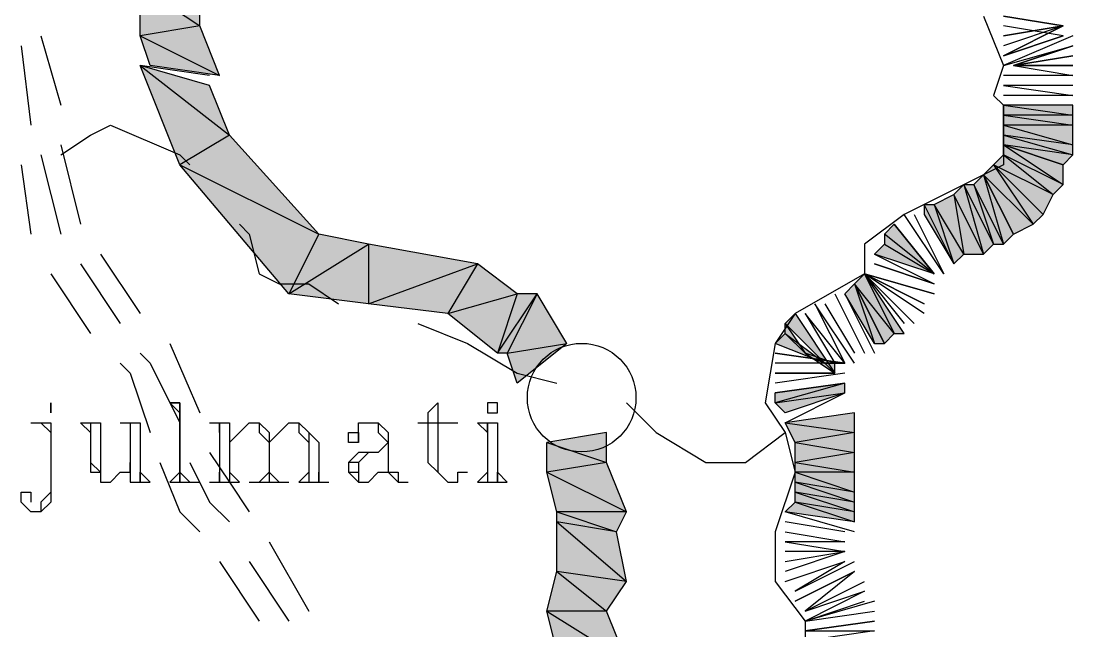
# Model space of a CAD drawing. Header units: millimetres. Extents: x 658 to 813, y 806 to 883.
# Drawn here: x 789.2443 to 789.5665, y 863.3631 to 863.55 of the extents above; entities that cross this region are included whole.
import ezdxf

# ---------------------------------------------------------------- set-up
doc = ezdxf.new("R2010")
doc.units = ezdxf.units.MM
doc.header["$LTSCALE"] = 0.1
doc.linetypes.add('atContinuous2', pattern=[0])
for name, color, linetype in [('BATKAB', 7, 'Continuous'), ('JL-ARTERI', 7, 'Continuous'), ('PANTAI', 7, 'Continuous'), ('pantai1', 7, 'Continuous'), ('RENC-JL-TOL', 7, 'Continuous'), ('SYMBOL', 7, 'Continuous'), ('TEXT', 8, 'Continuous'), ('zat_Mask_solid', 7, 'Continuous')]:
    doc.layers.add(name, color=color, linetype=linetype)

msp = doc.modelspace()

# ---------------------------------------------------------------- hatches: boundary and pattern name
at = {"layer": 'JL-ARTERI'}
h = msp.add_hatch(color=7, dxfattribs=at)
h.paths.add_polyline_path([(789.29898, 863.54852), (789.28074, 863.54548), (789.30506, 863.53332)])
h.paths.add_polyline_path([(789.28074, 863.54548), (789.30506, 863.53332), (789.28378, 863.53636)], flags=17)
h = msp.add_hatch(color=7, dxfattribs=at)
h.paths.add_polyline_path([(789.30202, 863.53028), (789.28074, 863.53636), (789.3081, 863.51508)], flags=17)
h.paths.add_polyline_path([(789.28074, 863.53636), (789.3081, 863.51508), (789.2929, 863.50596)])
h = msp.add_hatch(color=7, dxfattribs=at)
h.paths.add_polyline_path([(789.39626, 863.46644), (789.39018, 863.44819), (789.40234, 863.46644)], flags=16)
h.paths.add_polyline_path([(789.39018, 863.44819), (789.40234, 863.46644), (789.39322, 863.44819)])
for points in [[(789.42362, 863.42387), (789.40538, 863.42083), (789.42362, 863.41475)], [(789.40538, 863.42083), (789.42362, 863.41475), (789.40538, 863.41171)]]:
    msp.add_hatch(color=7, dxfattribs=at).paths.add_polyline_path(points)
h = msp.add_hatch(color=7, dxfattribs=at)
h.paths.add_polyline_path([(789.42362, 863.41475), (789.40538, 863.41171), (789.4297, 863.39955)])
h.paths.add_polyline_path([(789.40538, 863.41171), (789.4297, 863.39955), (789.40842, 863.39955)], flags=17)
h = msp.add_hatch(color=7, dxfattribs=at)
h.paths.add_polyline_path([(789.4297, 863.39955), (789.40842, 863.39955), (789.42666, 863.39347)])
h.paths.add_polyline_path([(789.40842, 863.39955), (789.42666, 863.39347), (789.40842, 863.39651)], flags=17)
h = msp.add_hatch(color=7, dxfattribs=at)
h.paths.add_polyline_path([(789.42666, 863.39347), (789.40842, 863.39651), (789.4297, 863.37827)], flags=17)
h.paths.add_polyline_path([(789.40842, 863.39651), (789.4297, 863.37827), (789.40842, 863.38131)], flags=17)
h = msp.add_hatch(color=7, dxfattribs=at)
h.paths.add_polyline_path([(789.42362, 863.36915), (789.40538, 863.36915), (789.4297, 863.35395)], flags=17)
h.paths.add_polyline_path([(789.40538, 863.36915), (789.4297, 863.35395), (789.40842, 863.35699)], flags=17)
at = {"layer": 'pantai1'}
h = msp.add_hatch(color=7, dxfattribs=at)
h.paths.add_polyline_path([(789.5665, 863.5242), (789.54522, 863.5242), (789.5665, 863.52116)], flags=17)
h.paths.add_polyline_path([(789.54522, 863.5242), (789.5665, 863.52116), (789.54522, 863.52116)], flags=17)
h = msp.add_hatch(color=7, dxfattribs=at)
h.paths.add_polyline_path([(789.5665, 863.52116), (789.54522, 863.52116), (789.5665, 863.51812)], flags=17)
h.paths.add_polyline_path([(789.54522, 863.52116), (789.5665, 863.51812), (789.54522, 863.51812)], flags=17)
h = msp.add_hatch(color=7, dxfattribs=at)
h.paths.add_polyline_path([(789.5665, 863.51812), (789.54522, 863.51812), (789.5665, 863.51204)], flags=17)
h.paths.add_polyline_path([(789.54522, 863.51812), (789.5665, 863.51204), (789.54522, 863.51508)], flags=17)
h = msp.add_hatch(color=7, dxfattribs=at)
h.paths.add_polyline_path([(789.5665, 863.51204), (789.54522, 863.51508), (789.5665, 863.509)], flags=17)
h.paths.add_polyline_path([(789.54522, 863.51508), (789.5665, 863.509), (789.54522, 863.51204)], flags=17)
h = msp.add_hatch(color=7, dxfattribs=at)
h.paths.add_polyline_path([(789.56346, 863.50596), (789.54522, 863.51204), (789.56346, 863.49988)], flags=17)
h.paths.add_polyline_path([(789.54522, 863.51204), (789.56346, 863.49988), (789.54522, 863.509)], flags=17)
for points in [[(789.54218, 863.50596), (789.55434, 863.48772), (789.53914, 863.50292)], [(789.55738, 863.49076), (789.54218, 863.50596), (789.55434, 863.48772)], [(789.55434, 863.48772), (789.53914, 863.50292), (789.54826, 863.48468)], [(789.54826, 863.48468), (789.53914, 863.50292), (789.54522, 863.48164)], [(789.5057, 863.4786), (789.50874, 863.48164), (789.52394, 863.47252)], [(789.50266, 863.47252), (789.51178, 863.45427), (789.49962, 863.46948)], [(789.51482, 863.45427), (789.50266, 863.47252), (789.51178, 863.45427)], [(789.51178, 863.45427), (789.49962, 863.46948), (789.50874, 863.45123)], [(789.49354, 863.44211), (789.47834, 863.45731), (789.48138, 863.46035)], [(789.4905, 863.44515), (789.4753, 863.45123), (789.47834, 863.45427)], [(789.49658, 863.43907), (789.4753, 863.43299), (789.4753, 863.43603)], [(789.49962, 863.42995), (789.47834, 863.42691), (789.49962, 863.42387)], [(789.47834, 863.42691), (789.49962, 863.42387), (789.48138, 863.42083)], [(789.49962, 863.42387), (789.48138, 863.42083), (789.49962, 863.41779)], [(789.48138, 863.42083), (789.49962, 863.41779), (789.48138, 863.41475)]]:
    msp.add_hatch(color=7, dxfattribs=at).paths.add_polyline_path(points)
h = msp.add_hatch(color=7, dxfattribs=at)
h.paths.add_polyline_path([(789.53914, 863.50292), (789.54522, 863.48164), (789.5361, 863.49988)])
h.paths.add_polyline_path([(789.54522, 863.48164), (789.5361, 863.49988), (789.54218, 863.48164)], flags=17)
h = msp.add_hatch(color=7, dxfattribs=at)
h.paths.add_polyline_path([(789.53306, 863.49988), (789.53914, 863.4786), (789.53002, 863.49684)])
h.paths.add_polyline_path([(789.53914, 863.4786), (789.53002, 863.49684), (789.53306, 863.4786)], flags=17)
h = msp.add_hatch(color=7, dxfattribs=at)
h.paths.add_polyline_path([(789.5361, 863.49988), (789.54218, 863.48164), (789.53306, 863.49988)], flags=17)
h.paths.add_polyline_path([(789.54218, 863.48164), (789.53306, 863.49988), (789.53914, 863.4786)])
h = msp.add_hatch(color=7, dxfattribs=at)
h.paths.add_polyline_path([(789.52394, 863.4938), (789.53002, 863.47556), (789.5209, 863.4938)], flags=17)
h.paths.add_polyline_path([(789.53002, 863.47556), (789.5209, 863.4938), (789.5209, 863.49076)], flags=17)
h = msp.add_hatch(color=7, dxfattribs=at)
h.paths.add_polyline_path([(789.50874, 863.48164), (789.52394, 863.47252), (789.50874, 863.48468)], flags=17)
h.paths.add_polyline_path([(789.52394, 863.47252), (789.50874, 863.48468), (789.51178, 863.48772)])
h = msp.add_hatch(color=7, dxfattribs=at)
h.paths.add_polyline_path([(789.50874, 863.45123), (789.49962, 863.46948), (789.5057, 863.45123)])
h.paths.add_polyline_path([(789.49962, 863.46948), (789.5057, 863.45123), (789.49658, 863.46644)])
h = msp.add_hatch(color=7, dxfattribs=at)
h.paths.add_polyline_path([(789.49658, 863.43907), (789.4753, 863.43299), (789.49658, 863.43603)])
h.paths.add_polyline_path([(789.4753, 863.43299), (789.49658, 863.43603), (789.47834, 863.42995)])
h = msp.add_hatch(color=7, dxfattribs=at)
h.paths.add_polyline_path([(789.49962, 863.41779), (789.48138, 863.41475), (789.49962, 863.41171)])
h.paths.add_polyline_path([(789.48138, 863.41475), (789.49962, 863.41171), (789.48138, 863.41171)], flags=17)
h = msp.add_hatch(color=7, dxfattribs=at)
h.paths.add_polyline_path([(789.49962, 863.41171), (789.48138, 863.41171), (789.49962, 863.40563)], flags=17)
h.paths.add_polyline_path([(789.48138, 863.41171), (789.49962, 863.40563), (789.48138, 863.40867)], flags=17)
h = msp.add_hatch(color=7, dxfattribs=at)
h.paths.add_polyline_path([(789.49962, 863.40563), (789.48138, 863.40867), (789.49962, 863.40259)], flags=17)
h.paths.add_polyline_path([(789.48138, 863.40867), (789.49962, 863.40259), (789.48138, 863.40563)], flags=17)
h = msp.add_hatch(color=7, dxfattribs=at)
h.paths.add_polyline_path([(789.49962, 863.39955), (789.48138, 863.40259), (789.49962, 863.39651)], flags=17)
h.paths.add_polyline_path([(789.48138, 863.40259), (789.49962, 863.39651), (789.47834, 863.39955)])
h = msp.add_hatch(color=7, dxfattribs=at)
h.paths.add_polyline_path([(789.49962, 863.40259), (789.48138, 863.40563), (789.49962, 863.39955)], flags=17)
h.paths.add_polyline_path([(789.48138, 863.40563), (789.49962, 863.39955), (789.48138, 863.40259)], flags=17)
at = {"layer": 'zat_Mask_solid'}
for points in [[(789.29898, 863.56676), (789.28074, 863.56068), (789.29898, 863.54852)], [(789.28074, 863.56068), (789.29898, 863.54852), (789.28074, 863.54548)], [(789.3081, 863.51508), (789.2929, 863.50596), (789.33546, 863.48468)], [(789.54522, 863.509), (789.56042, 863.49684), (789.54218, 863.50596)], [(789.5665, 863.509), (789.54522, 863.51204), (789.56346, 863.50596)], [(789.56346, 863.49988), (789.54522, 863.509), (789.56042, 863.49684)], [(789.2929, 863.50596), (789.33546, 863.48468), (789.32634, 863.46644)], [(789.56042, 863.49684), (789.54218, 863.50596), (789.55738, 863.49076)], [(789.53002, 863.49684), (789.53306, 863.4786), (789.52394, 863.4938)], [(789.53306, 863.4786), (789.52394, 863.4938), (789.53002, 863.47556)], [(789.33546, 863.48468), (789.32634, 863.46644), (789.35066, 863.48164)], [(789.32634, 863.46644), (789.35066, 863.48164), (789.35066, 863.46339)], [(789.35066, 863.48164), (789.35066, 863.46339), (789.3841, 863.47556)], [(789.35066, 863.46339), (789.3841, 863.47556), (789.37498, 863.46035)], [(789.3841, 863.47556), (789.37498, 863.46035), (789.39626, 863.46644)], [(789.37498, 863.46035), (789.39626, 863.46644), (789.39018, 863.44819)], [(789.40234, 863.46644), (789.39322, 863.44819), (789.41146, 863.45123)], [(789.48442, 863.44819), (789.47834, 863.45427), (789.47834, 863.45731)], [(789.39322, 863.44819), (789.41146, 863.45123), (789.39626, 863.43907)], [(789.48442, 863.44819), (789.49354, 863.44211), (789.49354, 863.44515)], [(789.40842, 863.38131), (789.42362, 863.36915), (789.40538, 863.36915)], [(789.4297, 863.37827), (789.40842, 863.38131), (789.42362, 863.36915)]]:
    msp.add_hatch(color=7, dxfattribs=at).paths.add_polyline_path(points)

# ---------------------------------------------------------------- linework, layer by layer
at = {"layer": 'BATKAB', "color": 7}
for points in [[(789.25642, 863.509), (789.26554, 863.51508), (789.27162, 863.51812), (789.2929, 863.509), (789.29594, 863.50596)], [(789.31114, 863.48772), (789.31418, 863.48468), (789.31722, 863.47252), (789.3233, 863.46948), (789.33242, 863.46948), (789.34154, 863.46339)], [(789.36586, 863.45731), (789.38106, 863.45123), (789.39626, 863.44211), (789.40842, 863.43907)], [(789.4297, 863.43299), (789.43882, 863.42387), (789.45402, 863.41475), (789.46618, 863.41475), (789.47834, 863.42387)]]:
    msp.add_lwpolyline(points, dxfattribs=at)
at = {"layer": 'JL-ARTERI', "color": 7}
for points in [[(789.29898, 863.56676), (789.28074, 863.56068), (789.29898, 863.54852), (789.29898, 863.56676)], [(789.28074, 863.56068), (789.29898, 863.54852), (789.28074, 863.54548), (789.28074, 863.56068)], [(789.29898, 863.54852), (789.28074, 863.54548), (789.30506, 863.53332), (789.29898, 863.54852)], [(789.28074, 863.54548), (789.30506, 863.53332), (789.28378, 863.53636), (789.28074, 863.54548)], [(789.30202, 863.53332), (789.28074, 863.53636)], [(789.30202, 863.53028), (789.28074, 863.53636), (789.3081, 863.51508), (789.30202, 863.53028)], [(789.28074, 863.53636), (789.3081, 863.51508), (789.2929, 863.50596), (789.28074, 863.53636)], [(789.3081, 863.51508), (789.2929, 863.50596), (789.33546, 863.48468), (789.3081, 863.51508)], [(789.2929, 863.50596), (789.33546, 863.48468), (789.32634, 863.46644), (789.2929, 863.50596)], [(789.33546, 863.48468), (789.32634, 863.46644), (789.35066, 863.48164), (789.33546, 863.48468)], [(789.32634, 863.46644), (789.35066, 863.48164), (789.35066, 863.46339), (789.32634, 863.46644)], [(789.35066, 863.48164), (789.35066, 863.46339), (789.3841, 863.47556), (789.35066, 863.48164)], [(789.35066, 863.46339), (789.3841, 863.47556), (789.37498, 863.46035), (789.35066, 863.46339)], [(789.3841, 863.47556), (789.37498, 863.46035), (789.39626, 863.46644), (789.3841, 863.47556)], [(789.37498, 863.46035), (789.39626, 863.46644), (789.39018, 863.44819), (789.37498, 863.46035)], [(789.39626, 863.46644), (789.39018, 863.44819), (789.40234, 863.46644), (789.39626, 863.46644)], [(789.39018, 863.44819), (789.40234, 863.46644), (789.39322, 863.44819), (789.39018, 863.44819)], [(789.40234, 863.46644), (789.39322, 863.44819), (789.41146, 863.45123), (789.40234, 863.46644)], [(789.39322, 863.44819), (789.41146, 863.45123), (789.39626, 863.43907), (789.39322, 863.44819)], [(789.42362, 863.42387), (789.40538, 863.42083), (789.42362, 863.41475), (789.42362, 863.42387)], [(789.40538, 863.42083), (789.42362, 863.41475), (789.40538, 863.41171), (789.40538, 863.42083)], [(789.42362, 863.41475), (789.40538, 863.41171), (789.4297, 863.39955), (789.42362, 863.41475)], [(789.40538, 863.41171), (789.4297, 863.39955), (789.40842, 863.39955), (789.40538, 863.41171)], [(789.4297, 863.39955), (789.40842, 863.39955), (789.42666, 863.39347), (789.4297, 863.39955)], [(789.40842, 863.39955), (789.42666, 863.39347), (789.40842, 863.39651), (789.40842, 863.39955)], [(789.42666, 863.39347), (789.40842, 863.39651), (789.4297, 863.37827), (789.42666, 863.39347)], [(789.40842, 863.39651), (789.4297, 863.37827), (789.40842, 863.38131), (789.40842, 863.39651)], [(789.40842, 863.38131), (789.42362, 863.36915), (789.40538, 863.36915), (789.40842, 863.38131)], [(789.4297, 863.37827), (789.40842, 863.38131), (789.42362, 863.36915), (789.4297, 863.37827)], [(789.42362, 863.36915), (789.40538, 863.36915), (789.4297, 863.35395), (789.42362, 863.36915)], [(789.40538, 863.36915), (789.4297, 863.35395), (789.40842, 863.35699), (789.40538, 863.36915)]]:
    msp.add_lwpolyline(points, dxfattribs=at)
at = {"layer": 'PANTAI', "color": 7}
for points in [[(789.53914, 863.55156), (789.54522, 863.53636), (789.54218, 863.52724), (789.54522, 863.5242), (789.54522, 863.50596), (789.51482, 863.49076), (789.50266, 863.48164), (789.50266, 863.47252), (789.48138, 863.46035), (789.4753, 863.45123), (789.47226, 863.43299), (789.47834, 863.42387)], [(789.47834, 863.42387), (789.48138, 863.41171), (789.4753, 863.39347), (789.4753, 863.37827), (789.48442, 863.36611), (789.48442, 863.36003), (789.48138, 863.35395), (789.48138, 863.34787), (789.48746, 863.34179), (789.48746, 863.33267), (789.4905, 863.31747), (789.46922, 863.25363), (789.46922, 863.21715), (789.42058, 863.11379)]]:
    msp.add_lwpolyline(points, dxfattribs=at)
at = {"layer": 'pantai1', "color": 7, "linetype": 'atContinuous2'}
for p, q in [((789.49658, 863.46644), (789.49962, 863.46948)), ((789.50874, 863.45123), (789.49962, 863.46948)), ((789.49962, 863.46948), (789.5057, 863.45123)), ((789.49962, 863.46948), (789.5057, 863.45123)), ((789.5057, 863.45123), (789.49658, 863.46644)), ((789.5057, 863.45123), (789.50874, 863.45123)), ((789.49658, 863.43907), (789.4753, 863.43299)), ((789.49658, 863.43603), (789.49658, 863.43907)), ((789.4753, 863.43299), (789.49658, 863.43603)), ((789.4753, 863.43299), (789.49658, 863.43603)), ((789.49658, 863.43603), (789.47834, 863.42995)), ((789.47834, 863.42995), (789.4753, 863.43299))]:
    msp.add_line(p, q, dxfattribs=at)
at = {"layer": 'pantai1', "color": 7}
for points in [[(789.56346, 863.54852), (789.54522, 863.55156), (789.56346, 863.54852), (789.54522, 863.55156)], [(789.56346, 863.54548), (789.54522, 863.54852)], [(789.56346, 863.54852), (789.54522, 863.54548), (789.56346, 863.54852), (789.54522, 863.54244)], [(789.54522, 863.5394), (789.56346, 863.54852), (789.54522, 863.5394), (789.56346, 863.54548), (789.54522, 863.5394)], [(789.5665, 863.54548), (789.54522, 863.53636), (789.5665, 863.54244), (789.54826, 863.53636), (789.5665, 863.54244)], [(789.5665, 863.5394), (789.54826, 863.53636), (789.5665, 863.5394)], [(789.54826, 863.53636), (789.5665, 863.53332), (789.54522, 863.53332)], [(789.54826, 863.53636), (789.5665, 863.53636), (789.54826, 863.53636), (789.5665, 863.53636)], [(789.5665, 863.53028), (789.54522, 863.53028), (789.5665, 863.52724), (789.54522, 863.52724)], [(789.5665, 863.5242), (789.54522, 863.5242), (789.5665, 863.52116), (789.5665, 863.5242)], [(789.54522, 863.5242), (789.5665, 863.52116), (789.54522, 863.52116), (789.54522, 863.5242)], [(789.5665, 863.52116), (789.54522, 863.52116), (789.5665, 863.51812), (789.5665, 863.52116)], [(789.54522, 863.52116), (789.5665, 863.51812), (789.54522, 863.51812), (789.54522, 863.52116)], [(789.5665, 863.51812), (789.54522, 863.51812), (789.5665, 863.51204), (789.5665, 863.51812)], [(789.54522, 863.51812), (789.5665, 863.51204), (789.54522, 863.51508), (789.54522, 863.51812)], [(789.5665, 863.51204), (789.54522, 863.51508), (789.5665, 863.509), (789.5665, 863.51204)], [(789.54522, 863.51508), (789.5665, 863.509), (789.54522, 863.51204), (789.54522, 863.51508)], [(789.54522, 863.509), (789.56042, 863.49684), (789.54218, 863.50596), (789.54522, 863.509)], [(789.5665, 863.509), (789.54522, 863.51204), (789.56346, 863.50596), (789.5665, 863.509)], [(789.56346, 863.50596), (789.54522, 863.51204), (789.56346, 863.49988), (789.56346, 863.50596)], [(789.54522, 863.51204), (789.56346, 863.49988), (789.54522, 863.509), (789.54522, 863.51204)], [(789.56346, 863.49988), (789.54522, 863.509), (789.56042, 863.49684), (789.56346, 863.49988)], [(789.54218, 863.50596), (789.55434, 863.48772), (789.53914, 863.50292), (789.54218, 863.50596)], [(789.56042, 863.49684), (789.54218, 863.50596), (789.55738, 863.49076), (789.56042, 863.49684)], [(789.55738, 863.49076), (789.54218, 863.50596), (789.55434, 863.48772), (789.55738, 863.49076)], [(789.53914, 863.50292), (789.54522, 863.48164), (789.5361, 863.49988), (789.53914, 863.50292)], [(789.55434, 863.48772), (789.53914, 863.50292), (789.54826, 863.48468), (789.55434, 863.48772)], [(789.54826, 863.48468), (789.53914, 863.50292), (789.54522, 863.48164), (789.54826, 863.48468)], [(789.53306, 863.49988), (789.53914, 863.4786), (789.53002, 863.49684), (789.53306, 863.49988)], [(789.5361, 863.49988), (789.54218, 863.48164), (789.53306, 863.49988), (789.5361, 863.49988)], [(789.54218, 863.48164), (789.53306, 863.49988), (789.53914, 863.4786), (789.54218, 863.48164)], [(789.54522, 863.48164), (789.5361, 863.49988), (789.54218, 863.48164), (789.54522, 863.48164)], [(789.53002, 863.49684), (789.53306, 863.4786), (789.52394, 863.4938), (789.53002, 863.49684)], [(789.53914, 863.4786), (789.53002, 863.49684), (789.53306, 863.4786), (789.53914, 863.4786)], [(789.52394, 863.4938), (789.53002, 863.47556), (789.5209, 863.4938), (789.52394, 863.4938)], [(789.53002, 863.47556), (789.5209, 863.4938), (789.5209, 863.49076), (789.53002, 863.47556)], [(789.53306, 863.4786), (789.52394, 863.4938), (789.53002, 863.47556), (789.53306, 863.4786)], [(789.51786, 863.49076), (789.52698, 863.47252), (789.51482, 863.49076)], [(789.52394, 863.47252), (789.50874, 863.48468), (789.51178, 863.48772), (789.52394, 863.47252)], [(789.52394, 863.47252), (789.51178, 863.48772)], [(789.50874, 863.48164), (789.52394, 863.47252), (789.50874, 863.48468), (789.50874, 863.48164)], [(789.5057, 863.4786), (789.50874, 863.48164), (789.52394, 863.47252), (789.5057, 863.4786)], [(789.5057, 863.4786), (789.52394, 863.46948), (789.5057, 863.47556), (789.52394, 863.46948)], [(789.50266, 863.47252), (789.51178, 863.45427), (789.49962, 863.46948), (789.50266, 863.47252)], [(789.52394, 863.46644), (789.50266, 863.47252), (789.52394, 863.46644)], [(789.5209, 863.46339), (789.50266, 863.47252), (789.5209, 863.46339)], [(789.5209, 863.46035), (789.50266, 863.47252), (789.51786, 863.45731)], [(789.50266, 863.47252), (789.51482, 863.45731)], [(789.51482, 863.45427), (789.50266, 863.47252), (789.51178, 863.45427), (789.51482, 863.45427)], [(789.51178, 863.45427), (789.49962, 863.46948), (789.50874, 863.45123), (789.51178, 863.45427)], [(789.49354, 863.46644), (789.50266, 863.44819)], [(789.49658, 863.46644), (789.5057, 863.44819)], [(789.49962, 863.44515), (789.48746, 863.46339), (789.49658, 863.44515), (789.48442, 863.46035), (789.49354, 863.44515)], [(789.4905, 863.46339), (789.49962, 863.44819)], [(789.49354, 863.44211), (789.47834, 863.45731), (789.48138, 863.46035), (789.49354, 863.44211)], [(789.48442, 863.44819), (789.47834, 863.45427), (789.47834, 863.45731), (789.48442, 863.44819)], [(789.4905, 863.44515), (789.4753, 863.45123), (789.47834, 863.45427), (789.4905, 863.44515)], [(789.4753, 863.44819), (789.49658, 863.44515), (789.4753, 863.44819)], [(789.48442, 863.44819), (789.49354, 863.44211), (789.49354, 863.44515), (789.48442, 863.44819)], [(789.49354, 863.44515), (789.4753, 863.44515)], [(789.4905, 863.44515), (789.49354, 863.44515), (789.49658, 863.44515), (789.4905, 863.44515)], [(789.49354, 863.44211), (789.4753, 863.44211), (789.49354, 863.44211)], [(789.49658, 863.44211), (789.4753, 863.43907)], [(789.49658, 863.43907), (789.4753, 863.43603)], [(789.49658, 863.43907), (789.4753, 863.43299), (789.4753, 863.43603), (789.49658, 863.43907)], [(789.47834, 863.42691), (789.49658, 863.43603)], [(789.49962, 863.42995), (789.47834, 863.42691), (789.49962, 863.42387), (789.49962, 863.42995)], [(789.47834, 863.42691), (789.49962, 863.42387), (789.48138, 863.42083), (789.47834, 863.42691)], [(789.49962, 863.42387), (789.48138, 863.42083), (789.49962, 863.41779), (789.49962, 863.42387)], [(789.48138, 863.42083), (789.49962, 863.41779), (789.48138, 863.41475), (789.48138, 863.42083)], [(789.49962, 863.41779), (789.48138, 863.41475), (789.49962, 863.41171), (789.49962, 863.41779)], [(789.48138, 863.41475), (789.49962, 863.41171), (789.48138, 863.41171), (789.48138, 863.41475)], [(789.49962, 863.41171), (789.48138, 863.41171), (789.49962, 863.40563), (789.49962, 863.41171)], [(789.48138, 863.41171), (789.49962, 863.40563), (789.48138, 863.40867), (789.48138, 863.41171)], [(789.49962, 863.40563), (789.48138, 863.40867), (789.49962, 863.40259), (789.49962, 863.40563)], [(789.48138, 863.40867), (789.49962, 863.40259), (789.48138, 863.40563), (789.48138, 863.40867)], [(789.48138, 863.40259), (789.49962, 863.39651), (789.47834, 863.39955), (789.48138, 863.40259)], [(789.49962, 863.40259), (789.48138, 863.40563), (789.49962, 863.39955), (789.49962, 863.40259)], [(789.48138, 863.40563), (789.49962, 863.39955), (789.48138, 863.40259), (789.48138, 863.40563)], [(789.49962, 863.39955), (789.48138, 863.40259), (789.49962, 863.39651), (789.49962, 863.39955)], [(789.49962, 863.39347), (789.47834, 863.39955)], [(789.49658, 863.39347), (789.47834, 863.39651)], [(789.47834, 863.39347), (789.49658, 863.39043), (789.47834, 863.39043), (789.49658, 863.38739), (789.47834, 863.38739)], [(789.47834, 863.38435), (789.49658, 863.38739), (789.47834, 863.38131)], [(789.47834, 863.37827), (789.49658, 863.38435), (789.48138, 863.37523), (789.49962, 863.38435)], [(789.48138, 863.37219), (789.49962, 863.38131), (789.48138, 863.37219)], [(789.49962, 863.38131), (789.48442, 863.36915), (789.50266, 863.37827)], [(789.48442, 863.36915), (789.50266, 863.37523), (789.48442, 863.36611), (789.50266, 863.37219)], [(789.5057, 863.37219), (789.48442, 863.36611), (789.5057, 863.36915)], [(789.48442, 863.36307), (789.5057, 863.36611), (789.48442, 863.36307), (789.5057, 863.36307), (789.48442, 863.36003), (789.5057, 863.36003), (789.48442, 863.36003), (789.5057, 863.35699), (789.48442, 863.36003), (789.5057, 863.35395), (789.48442, 863.35699), (789.5057, 863.35395), (789.48442, 863.35395)]]:
    msp.add_lwpolyline(points, dxfattribs=at)
at = {"layer": 'RENC-JL-TOL', "color": 7}
for points in [[(789.25034, 863.54548), (789.25642, 863.5242)], [(789.24426, 863.54244), (789.2473, 863.51812)], [(789.25034, 863.509), (789.25642, 863.48468)], [(789.25642, 863.51204), (789.2625, 863.48772)], [(789.24426, 863.50596), (789.2473, 863.48468)], [(789.26858, 863.4786), (789.28074, 863.46035)], [(789.2625, 863.47556), (789.27466, 863.45731)], [(789.25338, 863.47252), (789.26554, 863.45427)], [(789.28986, 863.45123), (789.29898, 863.42995)], [(789.28074, 863.44819), (789.28378, 863.44515), (789.2929, 863.42691)], [(789.27466, 863.44515), (789.2777, 863.44211), (789.28378, 863.42387)], [(789.30202, 863.41779), (789.3081, 863.40867), (789.31418, 863.39955)], [(789.28682, 863.41475), (789.2929, 863.39955), (789.29898, 863.39347)], [(789.29594, 863.41475), (789.30202, 863.40259), (789.3081, 863.39651)], [(789.32026, 863.39043), (789.33242, 863.36915)], [(789.30506, 863.38435), (789.31722, 863.36611)], [(789.31418, 863.38435), (789.32634, 863.36611)]]:
    msp.add_lwpolyline(points, dxfattribs=at)
at = {"layer": 'SYMBOL', "color": 7, "linetype": 'atContinuous2'}
msp.add_circle((789.416, 863.43459), 0.01664, dxfattribs=at)
at = {"layer": 'TEXT', "color": 7}
for points in [[(789.25338, 863.43299), (789.25338, 863.42995), (789.25338, 863.43299), (789.25338, 863.42995)], [(789.28986, 863.43299), (789.2929, 863.43299), (789.2929, 863.40867), (789.2929, 863.43299), (789.2929, 863.41171)], [(789.2929, 863.43299), (789.28986, 863.43299), (789.2929, 863.42995)], [(789.3689, 863.42995), (789.37194, 863.43299), (789.37194, 863.41475), (789.37194, 863.41171), (789.37498, 863.40867)], [(789.39018, 863.43299), (789.38714, 863.43299), (789.38714, 863.42995), (789.39018, 863.42995), (789.39018, 863.43299), (789.38714, 863.43299), (789.38714, 863.42995)], [(789.3689, 863.42995), (789.3689, 863.41475), (789.37194, 863.41171), (789.37498, 863.40867), (789.37802, 863.40867), (789.37802, 863.41171), (789.38106, 863.41171)], [(789.37194, 863.42995), (789.37194, 863.41475), (789.37194, 863.41171)], [(789.2473, 863.42691), (789.25338, 863.42691), (789.25338, 863.40563), (789.25338, 863.40259), (789.25034, 863.39955), (789.2473, 863.39955), (789.24426, 863.40259), (789.24426, 863.40563), (789.2473, 863.40563), (789.2473, 863.40259)], [(789.25338, 863.42691), (789.25338, 863.40563), (789.25034, 863.40259), (789.25034, 863.39955)], [(789.25034, 863.42691), (789.25338, 863.42387), (789.25034, 863.42691)], [(789.2625, 863.42691), (789.26858, 863.42691), (789.26858, 863.41475), (789.26858, 863.41171), (789.26858, 863.40867)], [(789.2625, 863.42691), (789.26554, 863.42387), (789.2625, 863.42691)], [(789.26554, 863.42691), (789.26554, 863.41475), (789.26554, 863.41171), (789.26858, 863.41171), (789.26858, 863.40867), (789.27162, 863.40867), (789.27466, 863.41171), (789.2777, 863.41171), (789.2777, 863.41475)], [(789.27466, 863.42691), (789.28074, 863.42691), (789.28074, 863.40867)], [(789.2777, 863.42691), (789.2777, 863.40867), (789.28378, 863.40867)], [(789.30202, 863.42691), (789.3081, 863.42691), (789.3081, 863.40867)], [(789.30506, 863.42691), (789.30506, 863.40867)], [(789.30506, 863.42691), (789.30506, 863.42387), (789.30506, 863.42691)], [(789.3081, 863.42083), (789.31114, 863.42387), (789.31418, 863.42691), (789.31722, 863.42691), (789.32026, 863.42387), (789.32026, 863.42083), (789.32026, 863.40867)], [(789.31722, 863.42691), (789.31722, 863.42387), (789.32026, 863.42083), (789.32026, 863.40867)], [(789.32026, 863.42083), (789.3233, 863.42387), (789.32634, 863.42691), (789.32938, 863.42691), (789.33242, 863.42387), (789.33546, 863.42083), (789.33546, 863.40867)], [(789.32938, 863.42691), (789.32938, 863.42387), (789.33242, 863.42083), (789.33242, 863.40867)], [(789.34762, 863.42083), (789.34762, 863.42387), (789.34762, 863.42083), (789.34458, 863.42083), (789.34458, 863.42387), (789.34762, 863.42387), (789.34762, 863.42691), (789.3537, 863.42691), (789.35674, 863.42387), (789.35674, 863.42083), (789.35674, 863.41171), (789.35978, 863.41171), (789.35978, 863.40867)], [(789.3537, 863.42691), (789.3537, 863.42387), (789.35674, 863.42083), (789.35674, 863.41171), (789.35978, 863.40867), (789.36282, 863.40867)], [(789.36586, 863.42691), (789.37802, 863.42691)], [(789.3841, 863.42691), (789.39018, 863.42691), (789.39018, 863.40867)], [(789.3841, 863.42691), (789.38714, 863.42387), (789.38714, 863.42691)], [(789.38714, 863.42691), (789.38714, 863.40867)], [(789.25338, 863.42387), (789.25338, 863.40563), (789.25338, 863.40259)], [(789.26554, 863.42387), (789.26554, 863.41475), (789.26858, 863.41171)], [(789.2777, 863.42387), (789.2777, 863.41171)], [(789.3081, 863.42387), (789.3081, 863.41171)], [(789.32026, 863.42387), (789.32026, 863.42083), (789.32026, 863.41171)], [(789.33242, 863.42387), (789.33242, 863.42083), (789.33242, 863.41171)], [(789.35674, 863.42387), (789.35674, 863.42083), (789.35674, 863.41171)], [(789.38714, 863.42387), (789.38714, 863.41171)], [(789.35674, 863.42083), (789.3537, 863.41779), (789.34762, 863.41779), (789.34458, 863.41475), (789.34458, 863.41171), (789.34762, 863.40867), (789.35066, 863.40867), (789.3537, 863.41171), (789.35674, 863.41171)], [(789.3537, 863.41779), (789.35066, 863.41779), (789.34762, 863.41475), (789.34762, 863.41171), (789.34762, 863.40867)], [(789.34762, 863.41475), (789.34458, 863.41475), (789.34458, 863.41171), (789.34762, 863.41171)], [(789.28074, 863.40867), (789.28074, 863.41171), (789.28378, 863.40867)], [(789.2929, 863.41171), (789.28986, 863.40867), (789.2929, 863.41171), (789.29594, 863.40867), (789.2929, 863.41171)], [(789.30506, 863.41171), (789.30506, 863.40867), (789.30506, 863.41171)], [(789.3081, 863.41171), (789.31114, 863.40867), (789.3081, 863.41171)], [(789.32026, 863.41171), (789.31722, 863.40867), (789.32026, 863.41171), (789.3233, 863.40867), (789.32026, 863.41171)], [(789.33242, 863.41171), (789.32938, 863.40867), (789.33242, 863.41171)], [(789.33546, 863.41171), (789.33546, 863.40867), (789.33546, 863.41171)], [(789.3841, 863.40867), (789.38714, 863.41171), (789.38714, 863.40867)], [(789.39018, 863.40867), (789.39018, 863.41171), (789.39322, 863.40867)], [(789.28986, 863.40867), (789.29898, 863.40867)], [(789.30202, 863.40867), (789.31114, 863.40867)], [(789.31418, 863.40867), (789.32634, 863.40867)], [(789.32938, 863.40867), (789.3385, 863.40867)], [(789.3841, 863.40867), (789.39322, 863.40867)]]:
    msp.add_lwpolyline(points, dxfattribs=at)

doc.saveas('drawing.dxf')
